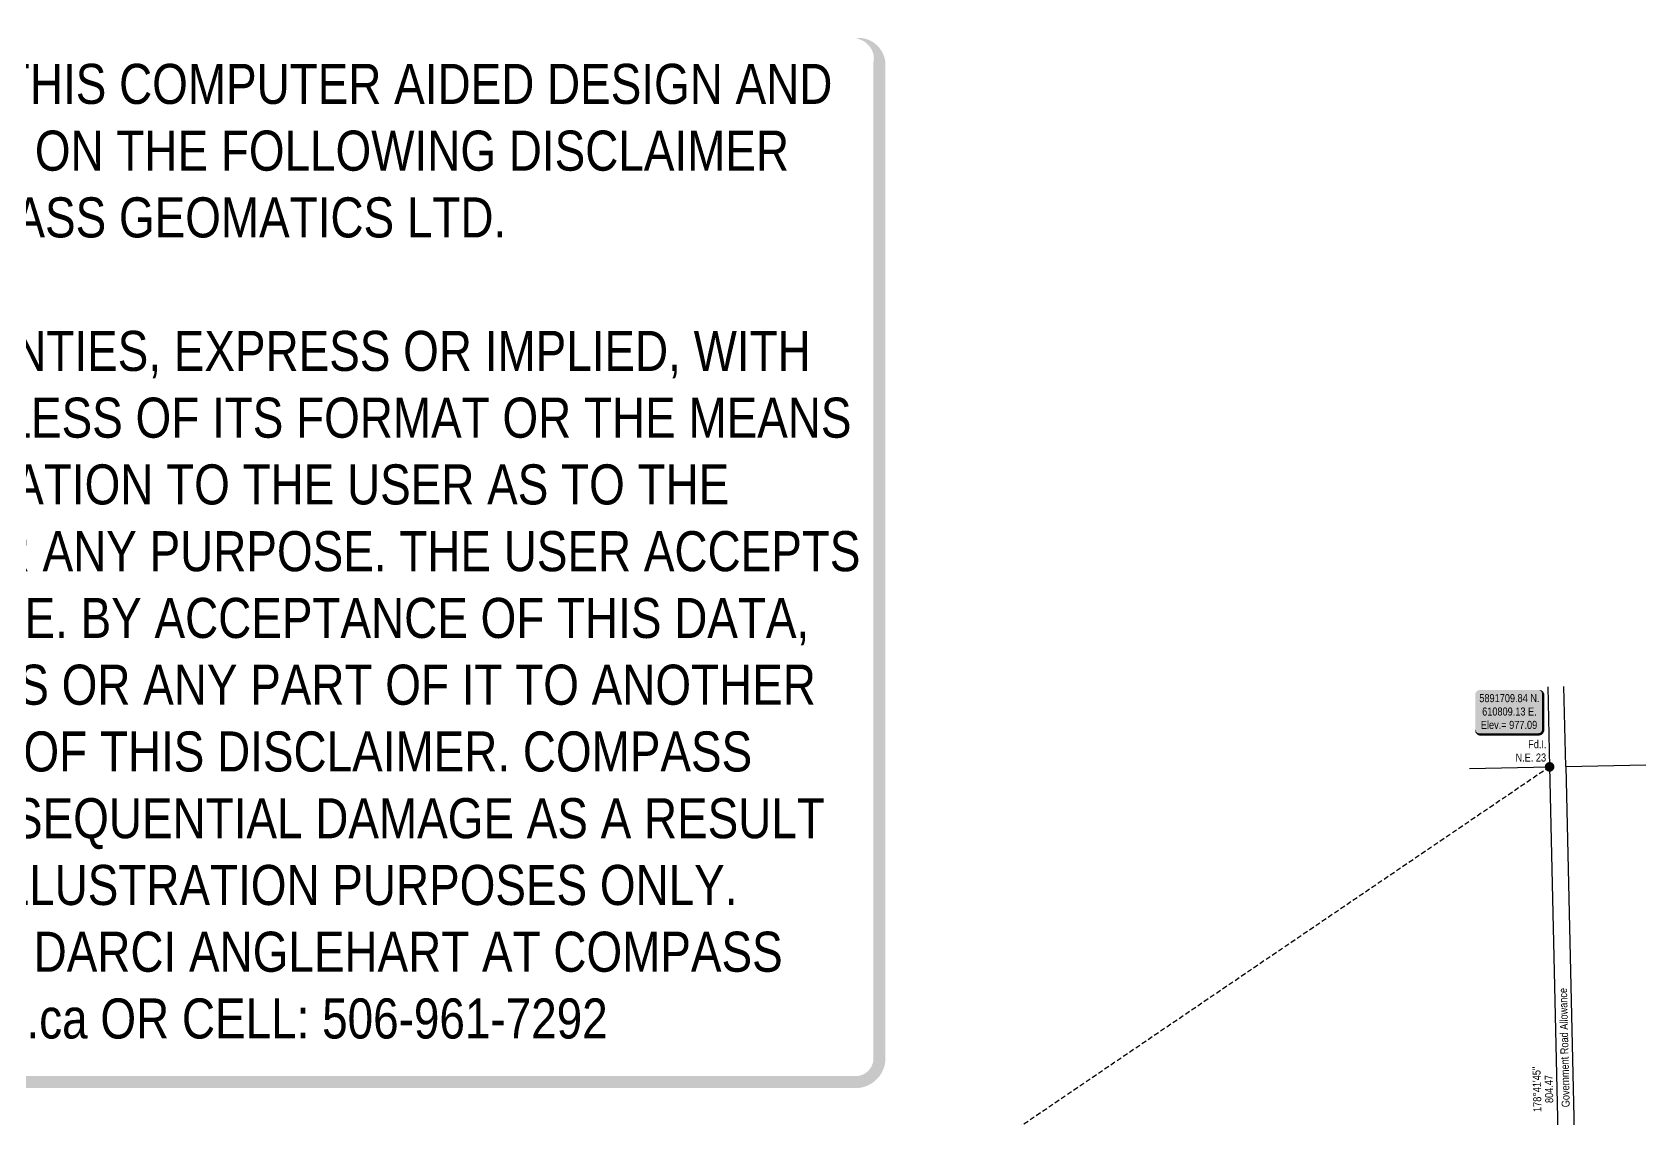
# Model space of a CAD drawing. Extents: x 606821 to 610947, y 5889970 to 5892627.
# Drawn here: x 608914 to 610929, y 5891271 to 5892627 of the extents above; entities that cross this region are included whole.
import ezdxf
from ezdxf.enums import TextEntityAlignment as Align

# ---------------------------------------------------------------- set-up
doc = ezdxf.new("R2010")
doc.units = 0
doc.header["$LTSCALE"] = 5
doc.linetypes.add('foc-QUARTERLINE', pattern=[33, 25, -3, 2, -3])
doc.linetypes.add('foc-TIELINE', pattern=[1.875, 1.25, -0.625])
for name, color, linetype in [('DETAIL-T', 7, 'Continuous'), ('L-BD', 7, 'Continuous'), ('L-MON', 1, 'Continuous'), ('L-MON-T', 1, 'Continuous'), ('L-QSEC', 8, 'foc-QUARTERLINE'), ('L-ROAD-T', 7, 'Continuous'), ('L-SEC', 7, 'Continuous'), ('L-TIE', 7, 'foc-TIELINE')]:
    doc.layers.add(name, color=color, linetype=linetype)
doc.layers.add('DISCLAIMER', color=7, linetype='Continuous', plot=False)
doc.styles.add('175L', font='ARIALN.TTF', dxfattribs={"height": 20})
doc.styles.add('80', font='ARIALN.TTF', dxfattribs={"height": 10})
doc.styles.add('80L', font='ARIALN.TTF', dxfattribs={"height": 10})

# ---------------------------------------------------------------- blocks, each defined once
blk = doc.blocks.new('fdia')
at = {"color": 255, "const_width": 1}
blk.add_lwpolyline([(-0.5, 0, 1), (0.5, 0, 1)], format="xyb", close=True, dxfattribs=at)
blk = doc.blocks.new('Fdiaa')
blk.add_blockref('fdia', (0, 0))
blk = doc.blocks.new('fdib')
at = {"color": 1, "const_width": 1.6}
blk.add_lwpolyline([(-0.4, 0, 1), (0.4, 0, 1)], format="xyb", close=True, dxfattribs=at)
at = {"color": 1}
blk.add_circle((0, 0), 0.8, dxfattribs=at)
blk = doc.blocks.new('Fdibb')
blk.add_blockref('fdib', (0, 0))
blk = doc.blocks.new('fdicc')
for name in ['Fdibb', 'Fdiaa']:
    blk.add_blockref(name, (0, 0))
blk = doc.blocks.new('FDI')
blk.add_blockref('fdicc', (0, 0))
blk = doc.blocks.new('*U59')
h = blk.add_hatch(color=254)
edge = h.paths.add_edge_path()
edge.add_line((-36.5, -28.5), (36.5, -28.5))
edge.add_arc((36.5, -22.5), 6, 270, 360)
edge.add_line((42.5, -22.5), (42.5, 21))
edge.add_arc((36.5, 21), 6, 0, 90)
edge.add_line((36.5, 27), (-36.5, 27))
edge.add_arc((-36.5, 21), 6, 90, 180)
edge.add_line((-42.5, 21), (-42.5, -22.5))
edge.add_arc((-36.5, -22.5), 6, 180, 270)
at = {"color": 1, "flags": 128}
blk.add_lwpolyline([(-36.5, -28.5, 3, 3, 0), (36.5, -28.5, 3, 3, 0.414214), (42.5, -22.5, 3, 3, 0), (42.5, 21, 3, 0, 0.414214), (36.5, 27, 0, 0, 0), (-36.5, 27, 0, 0, 0.414214), (-42.5, 21, 0, 0, 0), (-42.5, -22.5, 0, 3, 0.414214)], format="xyseb", close=True, dxfattribs=at)
blk.add_lwpolyline([(-35.7, -23, 0, 10, 0), (0, 0, 5, 5, 0)], format="xyseb", dxfattribs=at)
at = {"color": 1, "style": '80'}
blk.add_attdef('ENTER_TEXT_001', (-36, -5), '', height=10, dxfattribs=at)
blk = doc.blocks.new('Disclaimer_Legal')
at = {"layer": 'DISCLAIMER', "color": 254, "flags": 128}
blk.add_lwpolyline([(-3612.9, -1104.6, 37.5, 37.5, 0), (4096.1, -1104.6, 37.5, 37.5, 0.414214), (4171.1, -1029.6, 37.5, 37.5, 0), (4171.1, 2078.7, 37.5, 0, 0.414214), (4096.1, 2153.7, 0, 0, 0), (-3612.9, 2153.7, 0, 0, 0.414214), (-3687.9, 2078.7, 0, 0, 0), (-3687.9, -1029.6, 0, 37.5, 0.414214)], format="xyseb", close=True, dxfattribs=at)
at = {"layer": 'DISCLAIMER', "color": 254, "insert": (241.6, 533.9), "char_height": 125, "width": 7717.568, "attachment_point": 5, "style": '80'}
blk.add_mtext('NOTICE TO THE CORPORATION, PERSON &/OR PERSONS REGARDING THIS COMPUTER AIDED DESIGN AND DRAFTING (CADD) FILES. ACCEPTANCE OF THE CADD DATA IS BASED ON THE FOLLOWING DISCLAIMER WHICH COVERS ALL CADD DATA RECIEVED FROM COMPASS GEOMATICS LTD.\\P{\\fArial Narrow|b1|i0|c0|p34;DISCLAIMER}\\PCOMPASS GEOMATICS LTD. MAKES NO REPRESENTATION OR WARRANTIES, EXPRESS OR IMPLIED, WITH RESPECT TO THE REUSE OF THE DATA PROVIDED HEREWITH, REGARDLESS OF ITS FORMAT OR THE MEANS OF ITS TRANSMISSION. THERE IS NO GUARANTEE OR REPRESENTATION TO THE USER AS TO THE ACCURACY, CURRENCY, SUITABILITY OR RELIABILITY OF THIS DATA FOR ANY PURPOSE. THE USER ACCEPTS THE DATA "AS IS", AND ASSUMES ALL RISKS ASSOCIATED WITH ITS USE. BY ACCEPTANCE OF THIS DATA, THE USER AGREES NOT TO TRANSMIT THIS DATA OR PROVIDE ACCESS OR ANY PART OF IT TO ANOTHER PARTY UNLESS THE USER SHALL INCLUDE WITH THE DATA A COPY OF THIS DISCLAIMER. COMPASS GEOMATICS LTD. ASSUMES NO RESPONSIBILITY FOR ACTUAL OR CONSEQUENTIAL DAMAGE AS A RESULT OF ANY USER\'S RELIANCE ON THIS DATA. THIS CADD FILE IS FOR ILLUSTRATION PURPOSES ONLY.\\PIF YOU REQUIRE MORE ACCURATE INFORMATION, PLEASE CONTACT DARCI ANGLEHART AT COMPASS GEOMATICS LTD. VIA EMAIL: darci.anglehart@compassgeomatics.ca OR CELL: 506-961-7292', dxfattribs=at)

msp = doc.modelspace()

# ---------------------------------------------------------------- linework, layer by layer
at = {"layer": 'L-QSEC'}
for p, q in [((610829.24, 5891710.209), (610929.179, 5891712.267)), ((610709.195, 5891707.783), (610809.134, 5891709.841))]:
    msp.add_line(p, q, dxfattribs=at)
at = {"layer": 'L-SEC'}
for p, q in [((610806.943, 5891809.779), (610809.134, 5891709.841)), ((610829.24, 5891710.209), (610827.049, 5891810.145))]:
    msp.add_line(p, q, dxfattribs=at)
at = {"layer": 'L-SEC', "flags": 128}
for points in [[(610809.134, 5891709.841), (610827.428, 5890905.901)], [(610829.241, 5891710.299), (610847.535, 5890906.359)]]:
    msp.add_lwpolyline(points, dxfattribs=at)
at = {"layer": 'L-TIE', "flags": 128}
msp.add_lwpolyline([(610809.134, 5891709.841), (609377.876, 5890737.308)], dxfattribs=at)

# ---------------------------------------------------------------- block references
at = {"xscale": 0.4, "yscale": 0.4, "zscale": 0.4}
msp.add_blockref('Disclaimer_Legal', (608303.785, 5891758.049), dxfattribs=at)
at = {"layer": 'DETAIL-T'}
ref = msp.add_blockref('*U59', (610758.671, 5891778.892), dxfattribs=dict(at, xscale=0.99959866, yscale=0.99959866, zscale=0.99959866))
ref.add_attrib('ENTER_TEXT_001', '5891709.84 N.', (610721.367, 5891790.659), dxfattribs={"layer": '0', "color": 1, "height": 9.99599, "style": '80'})
ref.add_attrib('ENTER_TEXT_002', '610809.13 E.', (610724.888, 5891773.959), dxfattribs={"layer": '0', "color": 1, "height": 9.99599, "style": '80'})
ref.add_attrib('ENTER_TEXT_003', 'Elev.= 977.09', (610723.296, 5891757.258), dxfattribs={"layer": '0', "color": 1, "height": 9.99599, "style": '80'})
at = {"layer": 'L-MON', "color": 3, "xscale": 5, "yscale": 5, "zscale": 5}
msp.add_blockref('FDI', (610809.134, 5891709.841), dxfattribs=at)

# ---------------------------------------------------------------- texts
at = {"layer": 'L-BD', "style": '80L'}
for s, height, p in [("178°41'45''", 9.99599, (610793.298, 5891307.302)), ('804.47', 9.996, (610808.288, 5891307.644))]:
    msp.add_text(s, height=height, rotation=91.3036, dxfattribs=at).set_placement(p, align=Align.MIDDLE)
at = {"layer": 'L-MON-T', "insert": (610747.847, 5891743.175), "char_height": 9.99598, "attachment_point": 1, "style": '175L'}
msp.add_mtext_dynamic_manual_height_columns('\\pi34.546;Fd.I.\\P\\pi18.727;N.E. 23', width=55.52002, gutter_width=99.96, heights=[0], dxfattribs=at)
at = {"layer": 'L-ROAD-T', "style": '80L'}
msp.add_text('Government Road Allowance', height=10, rotation=91.303565, dxfattribs=at).set_placement((610827.534, 5891359.311), align=Align.MIDDLE_CENTER)

doc.saveas('drawing.dxf')
